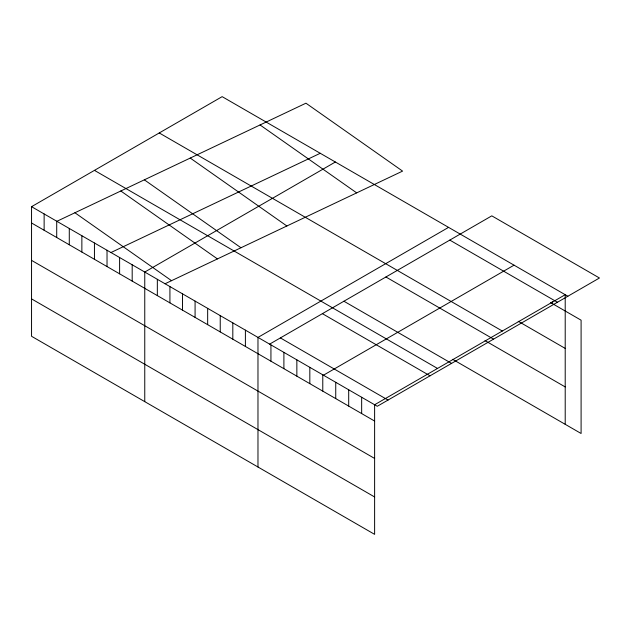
<?xml version="1.0" encoding="UTF-8"?>
<svg xmlns="http://www.w3.org/2000/svg" width="631" height="631" viewBox="0 0 631 631"><rect width="100%" height="100%" fill="white"/><g stroke="black" fill="none" stroke-linecap="round" stroke-linejoin="round"><path stroke-width="0.95" d="M565.21 424.316L565.21 294.716L374.617 404.755L374.617 534.354L31.55 336.284L31.55 206.684L222.144 96.646L567.861 296.239M335.361 162.009L144.759 272.048L144.759 401.647M448.57 227.373L257.976 337.411L257.976 467.011M269.618 344.132L491.801 215.849L599.45 278.003L377.267 406.277L31.55 206.684M323.443 375.208L514.036 265.17M56.885 221.307L305.948 103.192L402.586 171.111L165.046 283.761M110.961 252.534L320.248 153.286M449.8 240.103L557.449 302.257M550.54 302.541L581.096 320.185L581.096 433.489L452.616 359.315M518.232 321.282L565.21 348.407M159.249 132.96L502.315 331.03M385.912 276.985L493.568 339.139M485.018 340.63L565.21 386.929M343.911 301.232L451.559 363.385M94.445 170.37L437.512 368.441M322.386 313.662L430.034 375.816M280.385 337.916L388.033 400.062M31.55 222.988L374.617 421.058M31.55 260.374L374.617 458.445M31.55 298.897L374.617 496.968M260.051 124.954L356.681 192.873M190.239 158.065L286.868 225.985M144.341 179.835L240.971 247.754M120.813 190.988L217.443 258.907M74.915 212.757L171.545 280.677M552.251 301.618L552.251 303.535M361.658 397.27L361.658 413.573M348.698 389.784L348.698 406.088M335.739 382.307L335.739 398.611M322.78 374.822L322.78 391.125M309.821 367.337L309.821 383.64M296.854 359.859L296.854 376.163M283.895 352.374L283.895 368.678M270.936 344.889L270.936 361.192M245.396 330.147L245.396 346.451M232.815 322.883L232.815 339.186M220.235 315.618L220.235 331.922M207.662 308.362L207.662 324.657M195.082 301.097L195.082 317.401M182.501 293.833L182.501 310.136M169.92 286.569L169.92 302.872M157.34 279.312L157.34 295.608M132.187 264.783L132.187 281.087M119.606 257.519L119.606 273.822M107.025 250.255L107.025 266.558M94.445 242.998L94.445 259.302M81.864 235.734L81.864 252.037M69.284 228.469L69.284 244.773M56.711 221.205L56.711 237.508M44.131 213.948L44.131 230.252"/></g></svg>
